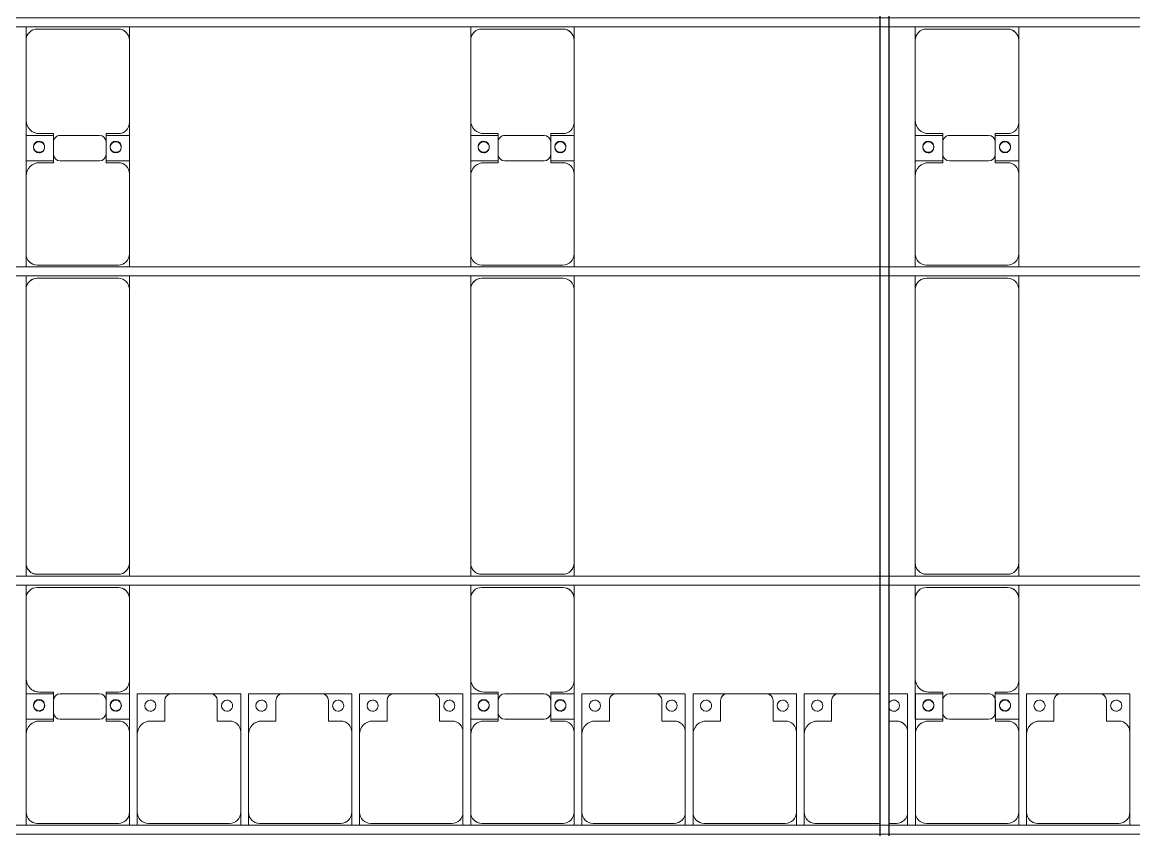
# Model space of a CAD drawing. Header units: millimetres. Extents: x -147246 to 112336, y -213734 to -86506.
# Drawn here: x -54365 to -49365, y -130845 to -127215 of the extents above; entities that cross this region are included whole.
import ezdxf

# ---------------------------------------------------------------- set-up
doc = ezdxf.new("R2010")
doc.units = ezdxf.units.MM
doc.layers.add('A-GENM', color=13, linetype='Continuous', lineweight=9)
doc.layers.add('S-BEAM', color=12, linetype='Continuous', lineweight=9)

# ---------------------------------------------------------------- blocks, each defined once
blk = doc.blocks.new('Dai phao do pin - DẢI PHAO ĐỠ PIN-30757-BỐ TRÍ KHUNG KẾT CẤU BÈ PIN 05')
at = {"layer": 'A-GENM', "color": 7}
for p, q in [((30828.9, 223.4), (30889.7, 223.4)), ((31259.7, 223.4), (30889.7, 223.4)), ((31259.7, 223.4), (31432.2, 223.4)), ((31317.8, 223.4), (31490.3, 223.4)), ((31317.8, 118.2), (31317.8, 223.4)), ((31432.2, 223.4), (31432.2, 118.2)), ((31850.3, 223.4), (31490.3, 223.4)), ((31850.3, 223.4), (31908.9, 223.4)), ((31948.9, 223.4), (32009.7, 223.4)), ((33240.3, 223.4), (32009.7, 223.4)), ((33240.3, 223.4), (33298.9, 223.4)), ((33338.9, 223.4), (33399.7, 223.4)), ((33769.7, 223.4), (33399.7, 223.4)), ((33769.7, 223.4), (33942.2, 223.4)), ((33942.2, 223.4), (33942.2, 118.4)), ((30839.7, 173.4), (30839.7, -191.6)), ((31309.7, 118.2), (31309.7, 173.4)), ((31440.3, 173.4), (31440.3, 118.2)), ((31900.3, -191.6), (31900.3, 173.4)), ((31959.7, 173.4), (31959.7, -191.6)), ((33290.3, -191.6), (33290.3, 173.4)), ((33349.7, 173.4), (33349.7, -191.6)), ((33819.7, 118.2), (33819.7, 173.4)), ((31402.2, 118.2), (31309.7, 118.2)), ((31440.3, 118.2), (31347.8, 118.2)), ((33912.2, 118.2), (33819.7, 118.2)), ((31317.8, 88.2), (31317.8, -88.2)), ((31432.2, -88.2), (31432.2, 88.2)), ((33942.2, -88.2), (33942.2, 88.2)), ((31309.7, -181.6), (31309.7, -118.2)), ((31309.7, -118.2), (31402.2, -118.2)), ((31317.8, -241.6), (31317.8, -118.2)), ((31347.8, -118.2), (31440.3, -118.2)), ((31432.2, -118.2), (31432.2, -241.6)), ((31440.3, -118.2), (31440.3, -181.6)), ((33819.7, -181.6), (33819.7, -118.2)), ((33819.7, -118.2), (33912.2, -118.2)), ((33942.2, -118), (33942.2, -241.6)), ((30889.7, -241.6), (30828.9, -241.6)), ((30889.7, -241.6), (31249.7, -241.6)), ((31432.2, -241.6), (31249.7, -241.6)), ((31500.3, -241.6), (31317.8, -241.6)), ((31500.3, -241.6), (31850.3, -241.6)), ((31908.9, -241.6), (31850.3, -241.6)), ((32009.7, -241.6), (31948.9, -241.6)), ((32009.7, -241.6), (33240.3, -241.6)), ((33298.9, -241.6), (33240.3, -241.6)), ((33399.7, -241.6), (33338.9, -241.6)), ((33399.7, -241.6), (33759.7, -241.6)), ((33942.2, -241.6), (33759.7, -241.6))]:
    blk.add_line(p, q, dxfattribs=at)
for centre, radius, start, end in [((30889.7, 173.4), 50, 90, 180), ((30889.7, 173.4), 50, 135, 180), ((31259.7, 173.4), 50, 0, 90), ((31259.7, 173.4), 50, 0, 45), ((31490.3, 173.4), 50, 90, 180), ((31490.3, 173.4), 50, 135, 180), ((31850.3, 173.4), 50, 0, 90), ((31850.3, 173.4), 50, 0, 45), ((32009.7, 173.4), 50, 90, 180), ((32009.7, 173.4), 50, 90, 180), ((33240.3, 173.4), 50, 0, 90), ((33240.3, 173.4), 50, 45, 90), ((33399.7, 173.4), 50, 90, 180), ((33399.7, 173.4), 50, 135, 180), ((33769.7, 173.4), 50, 360, 90), ((33769.7, 173.4), 50, 360, 45), ((31368.6, 161.8), 25, 360, 180), ((31368.6, 161.8), 25, 180, 360), ((31371.4, 161.8), 25, 0, 180), ((31371.4, 161.8), 25, 180, 0), ((33878.6, 161.8), 25, 360, 180), ((33878.6, 161.8), 25, 180, 360), ((31347.8, 88.2), 30, 90, 180), ((31402.2, 88.2), 30, 0, 90), ((33912.2, 88.2), 30, 0, 90), ((31347.8, -88.2), 30, 180, 270), ((31402.2, -88.2), 30, 270, 0), ((33912.2, -88.2), 30, 270, 0), ((30889.7, -191.6), 50, 180, 270), ((30889.7, -191.6), 50, 180, 225), ((31249.7, -181.6), 60, 270, 360), ((31249.7, -181.6), 60, 330, 0), ((31368.6, -183.2), 25, 360, 180), ((31368.6, -183.2), 25, 180, 360), ((31371.4, -183.2), 25, 360, 180), ((31371.4, -183.2), 25, 180, 360), ((31500.3, -181.6), 60, 180, 270), ((31500.3, -181.6), 60, 180, 210), ((31850.3, -191.6), 50, 270, 360), ((31850.3, -191.6), 50, 315, 0), ((32009.7, -191.6), 50, 180, 270), ((32009.7, -191.6), 50, 180, 255), ((33240.3, -191.6), 50, 270, 0), ((33399.7, -191.6), 50, 180, 270), ((33399.7, -191.6), 50, 180, 225), ((33759.7, -181.6), 60, 270, 360), ((33759.7, -181.6), 60, 330, 360), ((33878.6, -183.2), 25, 0, 180), ((33878.6, -183.2), 25, 180, 0), ((33240.3, -191.6), 50, 270, 345)]:
    blk.add_arc(centre, radius, start, end, dxfattribs=at)
blk = doc.blocks.new('Dai phao do pin - DẢI PHAO ĐỠ PIN-30788-BỐ TRÍ KHUNG KẾT CẤU BÈ PIN 05')
at = {"layer": 'A-GENM', "color": 7}
for p, q in [((30828.9, 223.4), (30889.7, 223.4)), ((31259.7, 223.4), (30889.7, 223.4)), ((31259.7, 223.4), (31432.2, 223.4)), ((31317.8, 223.4), (31490.3, 223.4)), ((31317.8, 118.2), (31317.8, 223.4)), ((31432.2, 223.4), (31432.2, 118.2)), ((31850.3, 223.4), (31490.3, 223.4)), ((31850.3, 223.4), (31908.9, 223.4)), ((31948.9, 223.4), (32009.7, 223.4)), ((33240.3, 223.4), (32009.7, 223.4)), ((33240.3, 223.4), (33298.9, 223.4)), ((33338.9, 223.4), (33399.7, 223.4)), ((33769.7, 223.4), (33399.7, 223.4)), ((33769.7, 223.4), (33942.2, 223.4)), ((33942.2, 223.4), (33942.2, 118.4)), ((30839.7, 173.4), (30839.7, -191.6)), ((31309.7, 118.2), (31309.7, 173.4)), ((31440.3, 173.4), (31440.3, 118.2)), ((31900.3, -191.6), (31900.3, 173.4)), ((31959.7, 173.4), (31959.7, -191.6)), ((33290.3, -191.6), (33290.3, 173.4)), ((33349.7, 173.4), (33349.7, -191.6)), ((33819.7, 118.2), (33819.7, 173.4)), ((31402.2, 118.2), (31309.7, 118.2)), ((31440.3, 118.2), (31347.8, 118.2)), ((33912.2, 118.2), (33819.7, 118.2)), ((31317.8, 88.2), (31317.8, -88.2)), ((31432.2, -88.2), (31432.2, 88.2)), ((33942.2, -88.2), (33942.2, 88.2)), ((31309.7, -181.6), (31309.7, -118.2)), ((31309.7, -118.2), (31402.2, -118.2)), ((31317.8, -241.6), (31317.8, -118.2)), ((31347.8, -118.2), (31440.3, -118.2)), ((31432.2, -118.2), (31432.2, -241.6)), ((31440.3, -118.2), (31440.3, -181.6)), ((33819.7, -181.6), (33819.7, -118.2)), ((33819.7, -118.2), (33912.2, -118.2)), ((33942.2, -118), (33942.2, -241.6)), ((30889.7, -241.6), (30828.9, -241.6)), ((30889.7, -241.6), (31249.7, -241.6)), ((31432.2, -241.6), (31249.7, -241.6)), ((31500.3, -241.6), (31317.8, -241.6)), ((31500.3, -241.6), (31850.3, -241.6)), ((31908.9, -241.6), (31850.3, -241.6)), ((32009.7, -241.6), (31948.9, -241.6)), ((32009.7, -241.6), (33240.3, -241.6)), ((33298.9, -241.6), (33240.3, -241.6)), ((33399.7, -241.6), (33338.9, -241.6)), ((33399.7, -241.6), (33759.7, -241.6)), ((33942.2, -241.6), (33759.7, -241.6))]:
    blk.add_line(p, q, dxfattribs=at)
for centre, radius, start, end in [((30889.7, 173.4), 50, 90, 180), ((30889.7, 173.4), 50, 135, 180), ((31259.7, 173.4), 50, 0, 90), ((31259.7, 173.4), 50, 0, 45), ((31490.3, 173.4), 50, 90, 180), ((31490.3, 173.4), 50, 135, 180), ((31850.3, 173.4), 50, 0, 90), ((31850.3, 173.4), 50, 0, 45), ((32009.7, 173.4), 50, 90, 180), ((32009.7, 173.4), 50, 90, 180), ((33240.3, 173.4), 50, 0, 90), ((33240.3, 173.4), 50, 45, 90), ((33399.7, 173.4), 50, 90, 180), ((33399.7, 173.4), 50, 135, 180), ((33769.7, 173.4), 50, 360, 90), ((33769.7, 173.4), 50, 360, 45), ((31368.6, 161.8), 25, 360, 180), ((31368.6, 161.8), 25, 180, 360), ((31371.4, 161.8), 25, 0, 180), ((31371.4, 161.8), 25, 180, 0), ((33878.6, 161.8), 25, 360, 180), ((33878.6, 161.8), 25, 180, 360), ((31347.8, 88.2), 30, 90, 180), ((31402.2, 88.2), 30, 0, 90), ((33912.2, 88.2), 30, 0, 90), ((31347.8, -88.2), 30, 180, 270), ((31402.2, -88.2), 30, 270, 0), ((33912.2, -88.2), 30, 270, 0), ((30889.7, -191.6), 50, 180, 270), ((30889.7, -191.6), 50, 180, 225), ((31249.7, -181.6), 60, 270, 360), ((31249.7, -181.6), 60, 330, 0), ((31368.6, -183.2), 25, 360, 180), ((31368.6, -183.2), 25, 180, 360), ((31371.4, -183.2), 25, 360, 180), ((31371.4, -183.2), 25, 180, 360), ((31500.3, -181.6), 60, 180, 270), ((31500.3, -181.6), 60, 180, 210), ((31850.3, -191.6), 50, 270, 360), ((31850.3, -191.6), 50, 315, 0), ((32009.7, -191.6), 50, 180, 270), ((32009.7, -191.6), 50, 180, 255), ((33240.3, -191.6), 50, 270, 0), ((33399.7, -191.6), 50, 180, 270), ((33399.7, -191.6), 50, 180, 225), ((33759.7, -181.6), 60, 270, 360), ((33759.7, -181.6), 60, 330, 360), ((33878.6, -183.2), 25, 0, 180), ((33878.6, -183.2), 25, 180, 0), ((33240.3, -191.6), 50, 270, 345)]:
    blk.add_arc(centre, radius, start, end, dxfattribs=at)
blk = doc.blocks.new('Dai phao do pin - DẢI PHAO ĐỠ PIN-30819-BỐ TRÍ KHUNG KẾT CẤU BÈ PIN 05')
at = {"layer": 'A-GENM', "color": 7}
for p, q in [((30828.9, 223.4), (30889.7, 223.4)), ((31259.7, 223.4), (30889.7, 223.4)), ((31259.7, 223.4), (31432.2, 223.4)), ((31317.8, 223.4), (31490.3, 223.4)), ((31317.8, 118.2), (31317.8, 223.4)), ((31432.2, 223.4), (31432.2, 118.2)), ((31850.3, 223.4), (31490.3, 223.4)), ((31850.3, 223.4), (31908.9, 223.4)), ((31948.9, 223.4), (32009.7, 223.4)), ((33240.3, 223.4), (32009.7, 223.4)), ((33240.3, 223.4), (33298.9, 223.4)), ((33338.9, 223.4), (33399.7, 223.4)), ((33769.7, 223.4), (33399.7, 223.4)), ((33769.7, 223.4), (33942.2, 223.4)), ((33942.2, 223.4), (33942.2, 118.4)), ((30839.7, 173.4), (30839.7, -191.6)), ((31309.7, 118.2), (31309.7, 173.4)), ((31440.3, 173.4), (31440.3, 118.2)), ((31900.3, -191.6), (31900.3, 173.4)), ((31959.7, 173.4), (31959.7, -191.6)), ((33290.3, -191.6), (33290.3, 173.4)), ((33349.7, 173.4), (33349.7, -191.6)), ((33819.7, 118.2), (33819.7, 173.4)), ((31402.2, 118.2), (31309.7, 118.2)), ((31440.3, 118.2), (31347.8, 118.2)), ((33912.2, 118.2), (33819.7, 118.2)), ((31317.8, 88.2), (31317.8, -88.2)), ((31432.2, -88.2), (31432.2, 88.2)), ((33942.2, -88.2), (33942.2, 88.2)), ((31309.7, -181.6), (31309.7, -118.2)), ((31309.7, -118.2), (31402.2, -118.2)), ((31317.8, -241.6), (31317.8, -118.2)), ((31347.8, -118.2), (31440.3, -118.2)), ((31432.2, -118.2), (31432.2, -241.6)), ((31440.3, -118.2), (31440.3, -181.6)), ((33819.7, -181.6), (33819.7, -118.2)), ((33819.7, -118.2), (33912.2, -118.2)), ((33942.2, -118), (33942.2, -241.6)), ((30889.7, -241.6), (30828.9, -241.6)), ((30889.7, -241.6), (31249.7, -241.6)), ((31432.2, -241.6), (31249.7, -241.6)), ((31500.3, -241.6), (31317.8, -241.6)), ((31500.3, -241.6), (31850.3, -241.6)), ((31908.9, -241.6), (31850.3, -241.6)), ((32009.7, -241.6), (31948.9, -241.6)), ((32009.7, -241.6), (33240.3, -241.6)), ((33298.9, -241.6), (33240.3, -241.6)), ((33399.7, -241.6), (33338.9, -241.6)), ((33399.7, -241.6), (33759.7, -241.6)), ((33942.2, -241.6), (33759.7, -241.6))]:
    blk.add_line(p, q, dxfattribs=at)
for centre, radius, start, end in [((30889.7, 173.4), 50, 90, 180), ((30889.7, 173.4), 50, 135, 180), ((31259.7, 173.4), 50, 0, 90), ((31259.7, 173.4), 50, 0, 45), ((31490.3, 173.4), 50, 90, 180), ((31490.3, 173.4), 50, 135, 180), ((31850.3, 173.4), 50, 0, 90), ((31850.3, 173.4), 50, 0, 45), ((32009.7, 173.4), 50, 90, 180), ((32009.7, 173.4), 50, 90, 180), ((33240.3, 173.4), 50, 0, 90), ((33240.3, 173.4), 50, 45, 90), ((33399.7, 173.4), 50, 90, 180), ((33399.7, 173.4), 50, 135, 180), ((33769.7, 173.4), 50, 360, 90), ((33769.7, 173.4), 50, 360, 45), ((31368.6, 161.8), 25, 360, 180), ((31368.6, 161.8), 25, 180, 360), ((31371.4, 161.8), 25, 0, 180), ((31371.4, 161.8), 25, 180, 0), ((33878.6, 161.8), 25, 360, 180), ((33878.6, 161.8), 25, 180, 360), ((31347.8, 88.2), 30, 90, 180), ((31402.2, 88.2), 30, 0, 90), ((33912.2, 88.2), 30, 0, 90), ((31347.8, -88.2), 30, 180, 270), ((31402.2, -88.2), 30, 270, 0), ((33912.2, -88.2), 30, 270, 0), ((30889.7, -191.6), 50, 180, 270), ((30889.7, -191.6), 50, 180, 225), ((31249.7, -181.6), 60, 270, 360), ((31249.7, -181.6), 60, 330, 0), ((31368.6, -183.2), 25, 360, 180), ((31368.6, -183.2), 25, 180, 360), ((31371.4, -183.2), 25, 360, 180), ((31371.4, -183.2), 25, 180, 360), ((31500.3, -181.6), 60, 180, 270), ((31500.3, -181.6), 60, 180, 210), ((31850.3, -191.6), 50, 270, 360), ((31850.3, -191.6), 50, 315, 0), ((32009.7, -191.6), 50, 180, 270), ((32009.7, -191.6), 50, 180, 255), ((33240.3, -191.6), 50, 270, 0), ((33399.7, -191.6), 50, 180, 270), ((33399.7, -191.6), 50, 180, 225), ((33759.7, -181.6), 60, 270, 360), ((33759.7, -181.6), 60, 330, 360), ((33878.6, -183.2), 25, 0, 180), ((33878.6, -183.2), 25, 180, 0), ((33240.3, -191.6), 50, 270, 345)]:
    blk.add_arc(centre, radius, start, end, dxfattribs=at)
blk = doc.blocks.new('Dải phao đi lại kèm đỡ invester - DẢI PHAO ĐI LẠI-14853-BỐ TRÍ KHUNG KẾT CẤU BÈ PIN 05')
at = {"layer": 'A-GENM', "color": 7}
for p, q in [((85758.4, 1312.2), (85881.6, 1312.2)), ((85758.4, 1129.7), (85758.4, 1312.2)), ((86088.2, 1312.2), (85911.8, 1312.2)), ((86118, 1312.2), (86223.4, 1312.2)), ((86223.4, 1312.2), (86223.4, 1139.7)), ((86258.4, 1312.2), (86411.8, 1312.2)), ((86258.4, 1129.7), (86258.4, 1312.2)), ((86588.2, 1312.2), (86411.8, 1312.2)), ((86588.2, 1312.2), (86723.4, 1312.2)), ((86723.4, 1312.2), (86723.4, 1139.7)), ((86758.4, 1312.2), (86911.8, 1312.2)), ((86758.4, 1129.7), (86758.4, 1312.2)), ((87088.2, 1312.2), (86911.8, 1312.2)), ((87088.2, 1312.2), (87223.4, 1312.2)), ((87223.4, 1312.2), (87223.4, 1139.7)), ((87258.4, 1312.2), (87411.8, 1312.2)), ((87258.4, 1129.7), (87258.4, 1312.2)), ((87588.2, 1312.2), (87411.8, 1312.2)), ((87588.2, 1312.2), (87723.4, 1312.2)), ((87723.4, 1312.2), (87723.4, 1139.7)), ((87758.4, 1312.2), (87881.6, 1312.2)), ((87758.4, 1129.7), (87758.4, 1312.2)), ((88088.2, 1312.2), (87911.8, 1312.2)), ((88118, 1312.2), (88223.4, 1312.2)), ((88223.4, 1312.2), (88223.4, 1139.7)), ((88258.4, 1312.2), (88411.8, 1312.2)), ((88258.4, 1129.7), (88258.4, 1312.2)), ((88588.2, 1312.2), (88411.8, 1312.2)), ((88588.2, 1312.2), (88723.4, 1312.2)), ((88723.4, 1312.2), (88723.4, 1139.7)), ((88758.4, 1312.2), (88911.8, 1312.2)), ((88758.4, 1129.7), (88758.4, 1312.2)), ((89088.2, 1312.2), (88911.8, 1312.2)), ((89088.2, 1312.2), (89223.4, 1312.2)), ((89223.4, 1312.2), (89223.4, 1139.7)), ((89258.4, 1312.2), (89411.8, 1312.2)), ((89258.4, 1129.7), (89258.4, 1312.2)), ((89588.2, 1312.2), (89411.8, 1312.2)), ((89588.2, 1312.2), (89599.8, 1312.2)), ((89639.8, 1312.2), (89723.4, 1312.2)), ((89723.4, 1312.2), (89723.4, 1139.7)), ((89758.4, 1312.2), (89881.6, 1312.2)), ((89758.4, 1129.7), (89758.4, 1312.2)), ((90088.2, 1312.2), (89911.8, 1312.2)), ((90118, 1312.2), (90223.4, 1312.2)), ((90223.4, 1312.2), (90223.4, 1139.7)), ((90258.4, 1312.2), (90411.8, 1312.2)), ((90258.4, 1129.7), (90258.4, 1312.2)), ((90588.2, 1312.2), (90411.8, 1312.2)), ((90588.2, 1312.2), (90723.4, 1312.2)), ((90723.4, 1312.2), (90723.4, 1139.7)), ((85881.8, 1282.2), (85881.8, 1189.7)), ((86118.2, 1189.7), (86118.2, 1282.2)), ((86381.8, 1282.2), (86381.8, 1189.7)), ((86618.2, 1189.7), (86618.2, 1282.2)), ((86881.8, 1282.2), (86881.8, 1189.7)), ((87118.2, 1189.7), (87118.2, 1282.2)), ((87381.8, 1282.2), (87381.8, 1189.7)), ((87618.2, 1189.7), (87618.2, 1282.2)), ((87881.8, 1282.2), (87881.8, 1189.7)), ((88118.2, 1189.7), (88118.2, 1282.2)), ((88381.8, 1282.2), (88381.8, 1189.7)), ((88618.2, 1189.7), (88618.2, 1282.2)), ((88881.8, 1282.2), (88881.8, 1189.7)), ((89118.2, 1189.7), (89118.2, 1282.2)), ((89381.8, 1282.2), (89381.8, 1189.7)), ((89881.8, 1282.2), (89881.8, 1189.7)), ((90118.2, 1189.7), (90118.2, 1282.2)), ((90381.8, 1282.2), (90381.8, 1189.7)), ((90618.2, 1189.7), (90618.2, 1282.2)), ((85881.8, 1189.7), (85818.4, 1189.7)), ((86173.4, 1189.7), (86118.2, 1189.7)), ((86381.8, 1189.7), (86318.4, 1189.7)), ((86673.4, 1189.7), (86618.2, 1189.7)), ((86881.8, 1189.7), (86818.4, 1189.7)), ((87173.4, 1189.7), (87118.2, 1189.7)), ((87381.8, 1189.7), (87318.4, 1189.7)), ((87673.4, 1189.7), (87618.2, 1189.7)), ((87881.8, 1189.7), (87818.4, 1189.7)), ((88173.4, 1189.7), (88118.2, 1189.7)), ((88381.8, 1189.7), (88318.4, 1189.7)), ((88673.4, 1189.7), (88618.2, 1189.7)), ((88881.8, 1189.7), (88818.4, 1189.7)), ((89173.4, 1189.7), (89118.2, 1189.7)), ((89381.8, 1189.7), (89318.4, 1189.7)), ((89673.4, 1189.7), (89639.8, 1189.7)), ((89881.8, 1189.7), (89818.4, 1189.7)), ((90173.4, 1189.7), (90118.2, 1189.7)), ((90381.8, 1189.7), (90318.4, 1189.7)), ((90673.4, 1189.7), (90618.2, 1189.7)), ((85758.4, 1129.7), (85758.4, 779.7)), ((86223.4, 779.7), (86223.4, 1139.7)), ((86258.4, 1129.7), (86258.4, 779.7)), ((86723.4, 779.7), (86723.4, 1139.7)), ((86758.4, 1129.7), (86758.4, 779.7)), ((87223.4, 779.7), (87223.4, 1139.7)), ((87258.4, 1129.7), (87258.4, 779.7)), ((87723.4, 779.7), (87723.4, 1139.7)), ((87758.4, 1129.7), (87758.4, 779.7)), ((88223.4, 779.7), (88223.4, 1139.7)), ((88258.4, 1129.7), (88258.4, 779.7)), ((88723.4, 779.7), (88723.4, 1139.7)), ((88758.4, 1129.7), (88758.4, 779.7)), ((89223.4, 779.7), (89223.4, 1139.7)), ((89258.4, 1129.7), (89258.4, 779.7)), ((89723.4, 779.7), (89723.4, 1139.7)), ((89758.4, 1129.7), (89758.4, 779.7)), ((90223.4, 779.7), (90223.4, 1139.7)), ((90258.4, 1129.7), (90258.4, 779.7)), ((90723.4, 779.7), (90723.4, 1139.7)), ((85758.4, 720.8), (85758.4, 779.7)), ((86223.4, 779.7), (86223.4, 720.8)), ((86258.4, 720.8), (86258.4, 779.7)), ((86723.4, 779.7), (86723.4, 720.8)), ((86758.4, 720.8), (86758.4, 779.7)), ((87223.4, 779.7), (87223.4, 720.8)), ((87258.4, 720.8), (87258.4, 779.7)), ((87723.4, 779.7), (87723.4, 720.8)), ((87758.4, 720.8), (87758.4, 779.7)), ((88223.4, 779.7), (88223.4, 720.8)), ((88258.4, 720.8), (88258.4, 779.7)), ((88723.4, 779.7), (88723.4, 720.8)), ((88758.4, 720.8), (88758.4, 779.7)), ((89223.4, 779.7), (89223.4, 720.8)), ((89258.4, 720.8), (89258.4, 779.7)), ((89723.4, 779.7), (89723.4, 720.8)), ((89758.4, 720.8), (89758.4, 779.7)), ((90223.4, 779.7), (90223.4, 720.8)), ((90258.4, 720.8), (90258.4, 779.7)), ((90723.4, 779.7), (90723.4, 720.8)), ((85808.4, 729.7), (86173.4, 729.7)), ((86308.4, 729.7), (86673.4, 729.7)), ((86808.4, 729.7), (87173.4, 729.7)), ((87308.4, 729.7), (87673.4, 729.7)), ((87808.4, 729.7), (88173.4, 729.7)), ((88308.4, 729.7), (88673.4, 729.7)), ((88808.4, 729.7), (89173.4, 729.7)), ((89308.4, 729.7), (89599.8, 729.7)), ((89639.8, 729.7), (89673.4, 729.7)), ((89808.4, 729.7), (90173.4, 729.7)), ((90308.4, 729.7), (90673.4, 729.7))]:
    blk.add_line(p, q, dxfattribs=at)
for centre, radius, start, end in [((85911.8, 1282.2), 30, 90, 180), ((86088.2, 1282.2), 30, 0, 90), ((86411.8, 1282.2), 30, 90, 180), ((86411.8, 1282.2), 30, 90, 150), ((86588.2, 1282.2), 30, 0, 90), ((86588.2, 1282.2), 30, 30, 90), ((86911.8, 1282.2), 30, 90, 180), ((86911.8, 1282.2), 30, 90, 150), ((87088.2, 1282.2), 30, 0, 90), ((87088.2, 1282.2), 30, 30, 90), ((87411.8, 1282.2), 30, 90, 180), ((87411.8, 1282.2), 30, 90, 150), ((87588.2, 1282.2), 30, 360, 90), ((87588.2, 1282.2), 30, 30, 90), ((87911.8, 1282.2), 30, 90, 180), ((88088.2, 1282.2), 30, 0, 90), ((88411.8, 1282.2), 30, 90, 180), ((88411.8, 1282.2), 30, 90, 150), ((88588.2, 1282.2), 30, 360, 90), ((88588.2, 1282.2), 30, 30, 90), ((88911.8, 1282.2), 30, 90, 180), ((88911.8, 1282.2), 30, 90, 142.6488), ((89088.2, 1282.2), 30, 0, 90), ((89088.2, 1282.2), 30, 30, 90), ((89411.8, 1282.2), 30, 90, 180), ((89411.8, 1282.2), 30, 90, 150), ((89588.2, 1282.2), 30, 75, 90), ((89588.2, 1282.2), 30, 75, 90), ((89911.8, 1282.2), 30, 90, 180), ((90088.2, 1282.2), 30, 360, 90), ((90411.8, 1282.2), 30, 90, 180), ((90411.8, 1282.2), 30, 90, 150), ((90588.2, 1282.2), 30, 0, 90), ((90588.2, 1282.2), 30, 30, 90), ((85816.8, 1258.6), 25, 90, 270), ((85816.8, 1258.6), 25, 270, 90), ((86161.8, 1258.6), 25, 90, 270), ((86161.8, 1258.6), 25, 270, 90), ((86316.8, 1258.6), 25, 90, 270), ((86316.8, 1258.6), 25, 270, 90), ((86661.8, 1258.6), 25, 90, 270), ((86661.8, 1258.6), 25, 180, 195), ((86661.8, 1258.6), 25, 270, 90), ((86816.8, 1258.6), 25, 90, 270), ((86816.8, 1258.6), 25, 270, 90), ((87161.8, 1258.6), 25, 90, 270), ((87161.8, 1258.6), 25, 180, 195), ((87161.8, 1258.6), 25, 270, 90), ((87316.8, 1258.6), 25, 90, 270), ((87316.8, 1258.6), 25, 270, 90), ((87661.8, 1258.6), 25, 90, 270), ((87661.8, 1258.6), 25, 180, 195), ((87661.8, 1258.6), 25, 270, 90), ((87816.8, 1258.6), 25, 90, 270), ((87816.8, 1258.6), 25, 270, 90), ((88161.8, 1258.6), 25, 90, 270), ((88161.8, 1258.6), 25, 270, 90), ((88316.8, 1258.6), 25, 90, 270), ((88316.8, 1258.6), 25, 270, 90), ((88661.8, 1258.6), 25, 90, 270), ((88661.8, 1258.6), 25, 180, 195), ((88661.8, 1258.6), 25, 270, 90), ((88816.8, 1258.6), 25, 90, 270), ((88816.8, 1258.6), 25, 270, 90), ((89161.8, 1258.6), 25, 90, 270), ((89161.8, 1258.6), 25, 180, 195), ((89161.8, 1258.6), 25, 270, 90), ((89316.8, 1258.6), 25, 90, 270), ((89316.8, 1258.6), 25, 270, 90), ((89661.8, 1258.6), 25, 90, 150), ((89661.8, 1258.6), 25, 270, 90), ((89816.8, 1258.6), 25, 90, 270), ((89816.8, 1258.6), 25, 270, 90), ((90161.8, 1258.6), 25, 90, 270), ((90161.8, 1258.6), 25, 270, 90), ((90316.8, 1258.6), 25, 90, 270), ((90316.8, 1258.6), 25, 270, 90), ((90661.8, 1258.6), 25, 90, 270), ((90661.8, 1258.6), 25, 180, 195), ((90661.8, 1258.6), 25, 270, 90), ((89661.8, 1258.6), 25, 210, 270), ((85818.4, 1129.7), 60, 90, 180), ((85818.4, 1129.7), 60, 90, 120), ((86173.4, 1139.7), 50, 0, 90), ((86173.4, 1139.7), 50, 45, 90), ((86318.4, 1129.7), 60, 90, 180), ((86318.4, 1129.7), 60, 90, 120), ((86673.4, 1139.7), 50, 360, 90), ((86673.4, 1139.7), 50, 45, 90), ((86818.4, 1129.7), 60, 90, 180), ((86818.4, 1129.7), 60, 90, 120), ((87173.4, 1139.7), 50, 0, 90), ((87173.4, 1139.7), 50, 45, 90), ((87318.4, 1129.7), 60, 90, 180), ((87318.4, 1129.7), 60, 90, 120), ((87673.4, 1139.7), 50, 360, 90), ((87673.4, 1139.7), 50, 45, 90), ((87818.4, 1129.7), 60, 90, 180), ((87818.4, 1129.7), 60, 90, 120), ((88173.4, 1139.7), 50, 360, 90), ((88173.4, 1139.7), 50, 45, 90), ((88318.4, 1129.7), 60, 90, 180), ((88318.4, 1129.7), 60, 90, 120), ((88673.4, 1139.7), 50, 360, 90), ((88673.4, 1139.7), 50, 45, 90), ((88818.4, 1129.7), 60, 90, 180), ((88818.4, 1129.7), 60, 90, 120), ((89173.4, 1139.7), 50, 360, 90), ((89173.4, 1139.7), 50, 45, 90), ((89318.4, 1129.7), 60, 90, 180), ((89318.4, 1129.7), 60, 90, 120), ((89673.4, 1139.7), 50, 0, 90), ((89673.4, 1139.7), 50, 45, 90), ((89818.4, 1129.7), 60, 90, 180), ((89818.4, 1129.7), 60, 90, 120), ((90173.4, 1139.7), 50, 360, 90), ((90173.4, 1139.7), 50, 45, 90), ((90318.4, 1129.7), 60, 90, 180), ((90318.4, 1129.7), 60, 90, 120), ((90673.4, 1139.7), 50, 0, 90), ((90673.4, 1139.7), 50, 45, 90), ((85808.4, 779.7), 50, 180, 270), ((86173.4, 779.7), 50, 270, 0), ((86308.4, 779.7), 50, 180, 270), ((86673.4, 779.7), 50, 270, 0), ((86808.4, 779.7), 50, 180, 270), ((87173.4, 779.7), 50, 270, 360), ((87308.4, 779.7), 50, 180, 270), ((87673.4, 779.7), 50, 270, 360), ((87808.4, 779.7), 50, 180, 270), ((88173.4, 779.7), 50, 270, 0), ((88308.4, 779.7), 50, 180, 270), ((88673.4, 779.7), 50, 270, 360), ((88808.4, 779.7), 50, 180, 270), ((89173.4, 779.7), 50, 270, 360), ((89308.4, 779.7), 50, 180, 270), ((89673.4, 779.7), 50, 270, 0), ((89808.4, 779.7), 50, 180, 270), ((90173.4, 779.7), 50, 270, 0), ((90308.4, 779.7), 50, 180, 270), ((90673.4, 779.7), 50, 270, 0), ((85808.4, 779.7), 50, 225, 270), ((86173.4, 779.7), 50, 270, 315), ((86308.4, 779.7), 50, 225, 270), ((86673.4, 779.7), 50, 270, 315), ((86808.4, 779.7), 50, 225, 270), ((87173.4, 779.7), 50, 270, 315), ((87308.4, 779.7), 50, 225, 270), ((87673.4, 779.7), 50, 270, 315), ((87808.4, 779.7), 50, 225, 270), ((88173.4, 779.7), 50, 270, 315), ((88308.4, 779.7), 50, 225, 270), ((88673.4, 779.7), 50, 270, 315), ((88808.4, 779.7), 50, 225, 270), ((89173.4, 779.7), 50, 270, 315), ((89308.4, 779.7), 50, 225, 270), ((89673.4, 779.7), 50, 270, 315), ((89808.4, 779.7), 50, 225, 270), ((90173.4, 779.7), 50, 270, 315), ((90308.4, 779.7), 50, 225, 270), ((90673.4, 779.7), 50, 270, 315)]:
    blk.add_arc(centre, radius, start, end, dxfattribs=at)
blk = doc.blocks.new('Dầm C52 - Dầm C52-18774-BỐ TRÍ KHUNG KẾT CẤU BÈ PIN 05')
at = {"layer": 'S-BEAM', "color": 1}
for p, q in [((-74474.3, 20), (74474.3, 20)), ((74474.3, -20), (-74474.3, -20))]:
    blk.add_line(p, q, dxfattribs=at)
blk = doc.blocks.new('Dầm C52 - Dầm C52-18775-BỐ TRÍ KHUNG KẾT CẤU BÈ PIN 05')
at = {"layer": 'S-BEAM', "color": 1}
for p, q in [((-74474.3, 20), (74474.3, 20)), ((74474.3, -20), (-74474.3, -20))]:
    blk.add_line(p, q, dxfattribs=at)
blk = doc.blocks.new('Dầm C52 - Hộp 40x60-25898-BỐ TRÍ KHUNG KẾT CẤU BÈ PIN 05')
at = {"layer": 'S-BEAM', "color": 3, "lineweight": 25}
for p, q in [((-55982.1, 20), (55982.1, 20)), ((55982.1, -20), (-55982.1, -20))]:
    blk.add_line(p, q, dxfattribs=at)
blk = doc.blocks.new('HOBANMONG_BEPIN 5_rvt-1-BỐ TRÍ KHUNG KẾT CẤU BÈ PIN 05')
at = {"layer": 'A-GENM', "color": 3, "lineweight": 25}
for name, p, rotation in [('Dai phao do pin - DẢI PHAO ĐỠ PIN-30757-BỐ TRÍ KHUNG KẾT CẤU BÈ PIN 05', (-54105.5, -96406), 269.9997710125194), ('Dai phao do pin - DẢI PHAO ĐỠ PIN-30788-BỐ TRÍ KHUNG KẾT CẤU BÈ PIN 05', (-52105.5, -96406), 269.9997710125194), ('Dai phao do pin - DẢI PHAO ĐỠ PIN-30819-BỐ TRÍ KHUNG KẾT CẤU BÈ PIN 05', (-50105.5, -96406), 269.9997710125194), ('Dải phao đi lại kèm đỡ invester - DẢI PHAO ĐI LẠI-14853-BỐ TRÍ KHUNG KẾT CẤU BÈ PIN 05', (-140105.4, -131545.4), 359.9997710135151)]:
    blk.add_blockref(name, p, dxfattribs=dict(at, rotation=rotation))
at = {"layer": 'S-BEAM', "color": 3, "lineweight": 25}
for name, p, rotation in [('Dầm C52 - Hộp 40x60-25898-BỐ TRÍ KHUNG KẾT CẤU BÈ PIN 05', (-50485.7, -148537), 269.9997710125197), ('Dầm C52 - Dầm C52-18774-BỐ TRÍ KHUNG KẾT CẤU BÈ PIN 05', (-66079.9, -127214.9), 179.9997710135151), ('Dầm C52 - Dầm C52-18774-BỐ TRÍ KHUNG KẾT CẤU BÈ PIN 05', (-66079.9, -128334.9), 179.9997710135151), ('Dầm C52 - Dầm C52-18775-BỐ TRÍ KHUNG KẾT CẤU BÈ PIN 05', (-66080, -129724.9), 179.9997710135151), ('Dầm C52 - Dầm C52-18775-BỐ TRÍ KHUNG KẾT CẤU BÈ PIN 05', (-66080, -130844.9), 179.9997710135151)]:
    blk.add_blockref(name, p, dxfattribs=dict(at, rotation=rotation))

msp = doc.modelspace()

# ---------------------------------------------------------------- block references
at = {"lineweight": 5}
msp.add_blockref('HOBANMONG_BEPIN 5_rvt-1-BỐ TRÍ KHUNG KẾT CẤU BÈ PIN 05', (0, 0), dxfattribs=at)

doc.saveas('drawing.dxf')
